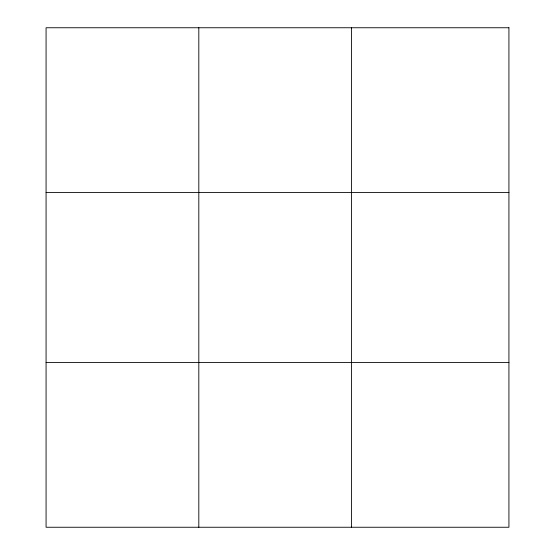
<?xml version="1.0" encoding="UTF-8"?>
<svg xmlns="http://www.w3.org/2000/svg" width="555" height="555" viewBox="0 0 555 555"><rect width="100%" height="100%" fill="white"/><g stroke="black" fill="none" stroke-linecap="round" stroke-linejoin="round"><path stroke-width="0.83" d="M198.815 527.25L198.815 27.75M351.558 527.25L351.558 27.75M46.072 192.585L508.928 192.585M46.072 362.415L508.928 362.415M508.928 27.75L508.928 527.25L46.072 527.25L46.072 27.75L508.928 27.75"/></g></svg>
